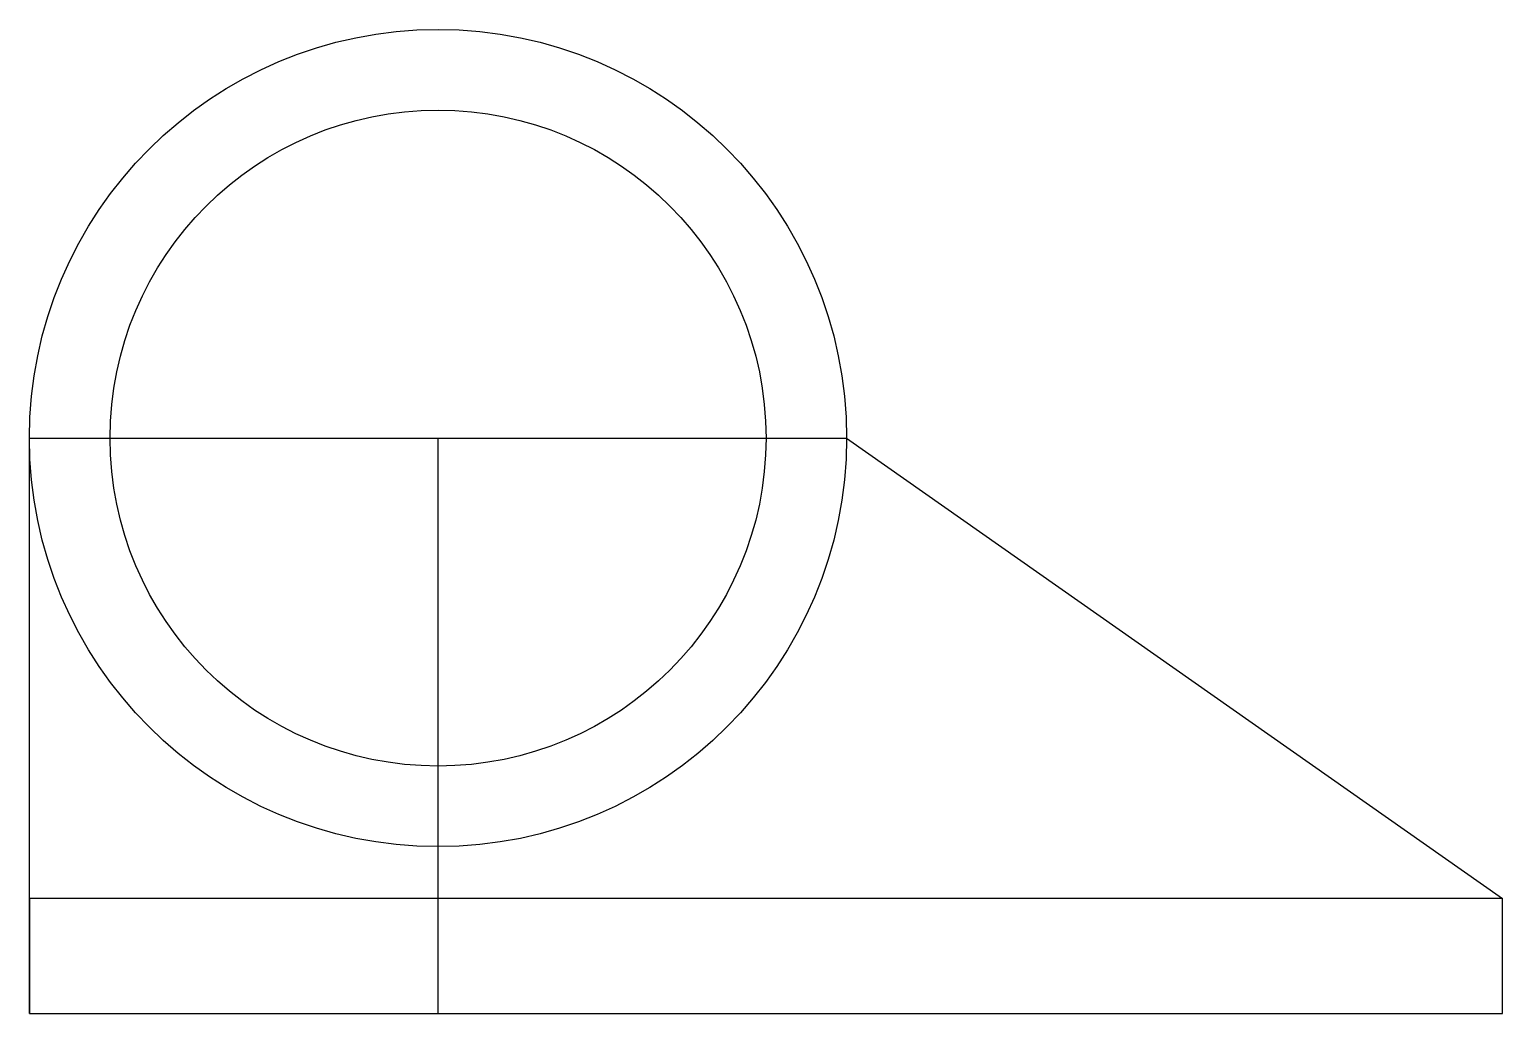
# Model space of a CAD drawing. Header units: millimetres. Extents: x -89 to -25, y 4 to 46.7.
import ezdxf

# ---------------------------------------------------------------- set-up
doc = ezdxf.new("R2010")
doc.units = ezdxf.units.MM
doc.layers.get('0').update_dxf_attribs({"linetype": 'CONTINUOUS'})

msp = doc.modelspace()

# ---------------------------------------------------------------- linework, layer by layer
for p, q in [((-89, 4), (-89, 29)), ((-89, 29), (-53.5, 29)), ((-71.25, 4), (-71.25, 29)), ((-53.5, 29), (-25, 9)), ((-25, 4), (-25, 9)), ((-89, 4), (-71.25, 4)), ((-89, 4), (-25, 4))]:
    msp.add_line(p, q)
msp.add_lwpolyline([(-25, 9), (-89, 9), (-89, 4), (-25, 4)], close=True)
for radius in [17.75, 14.25]:
    msp.add_circle((-71.25, 29), radius)

doc.saveas('drawing.dxf')
